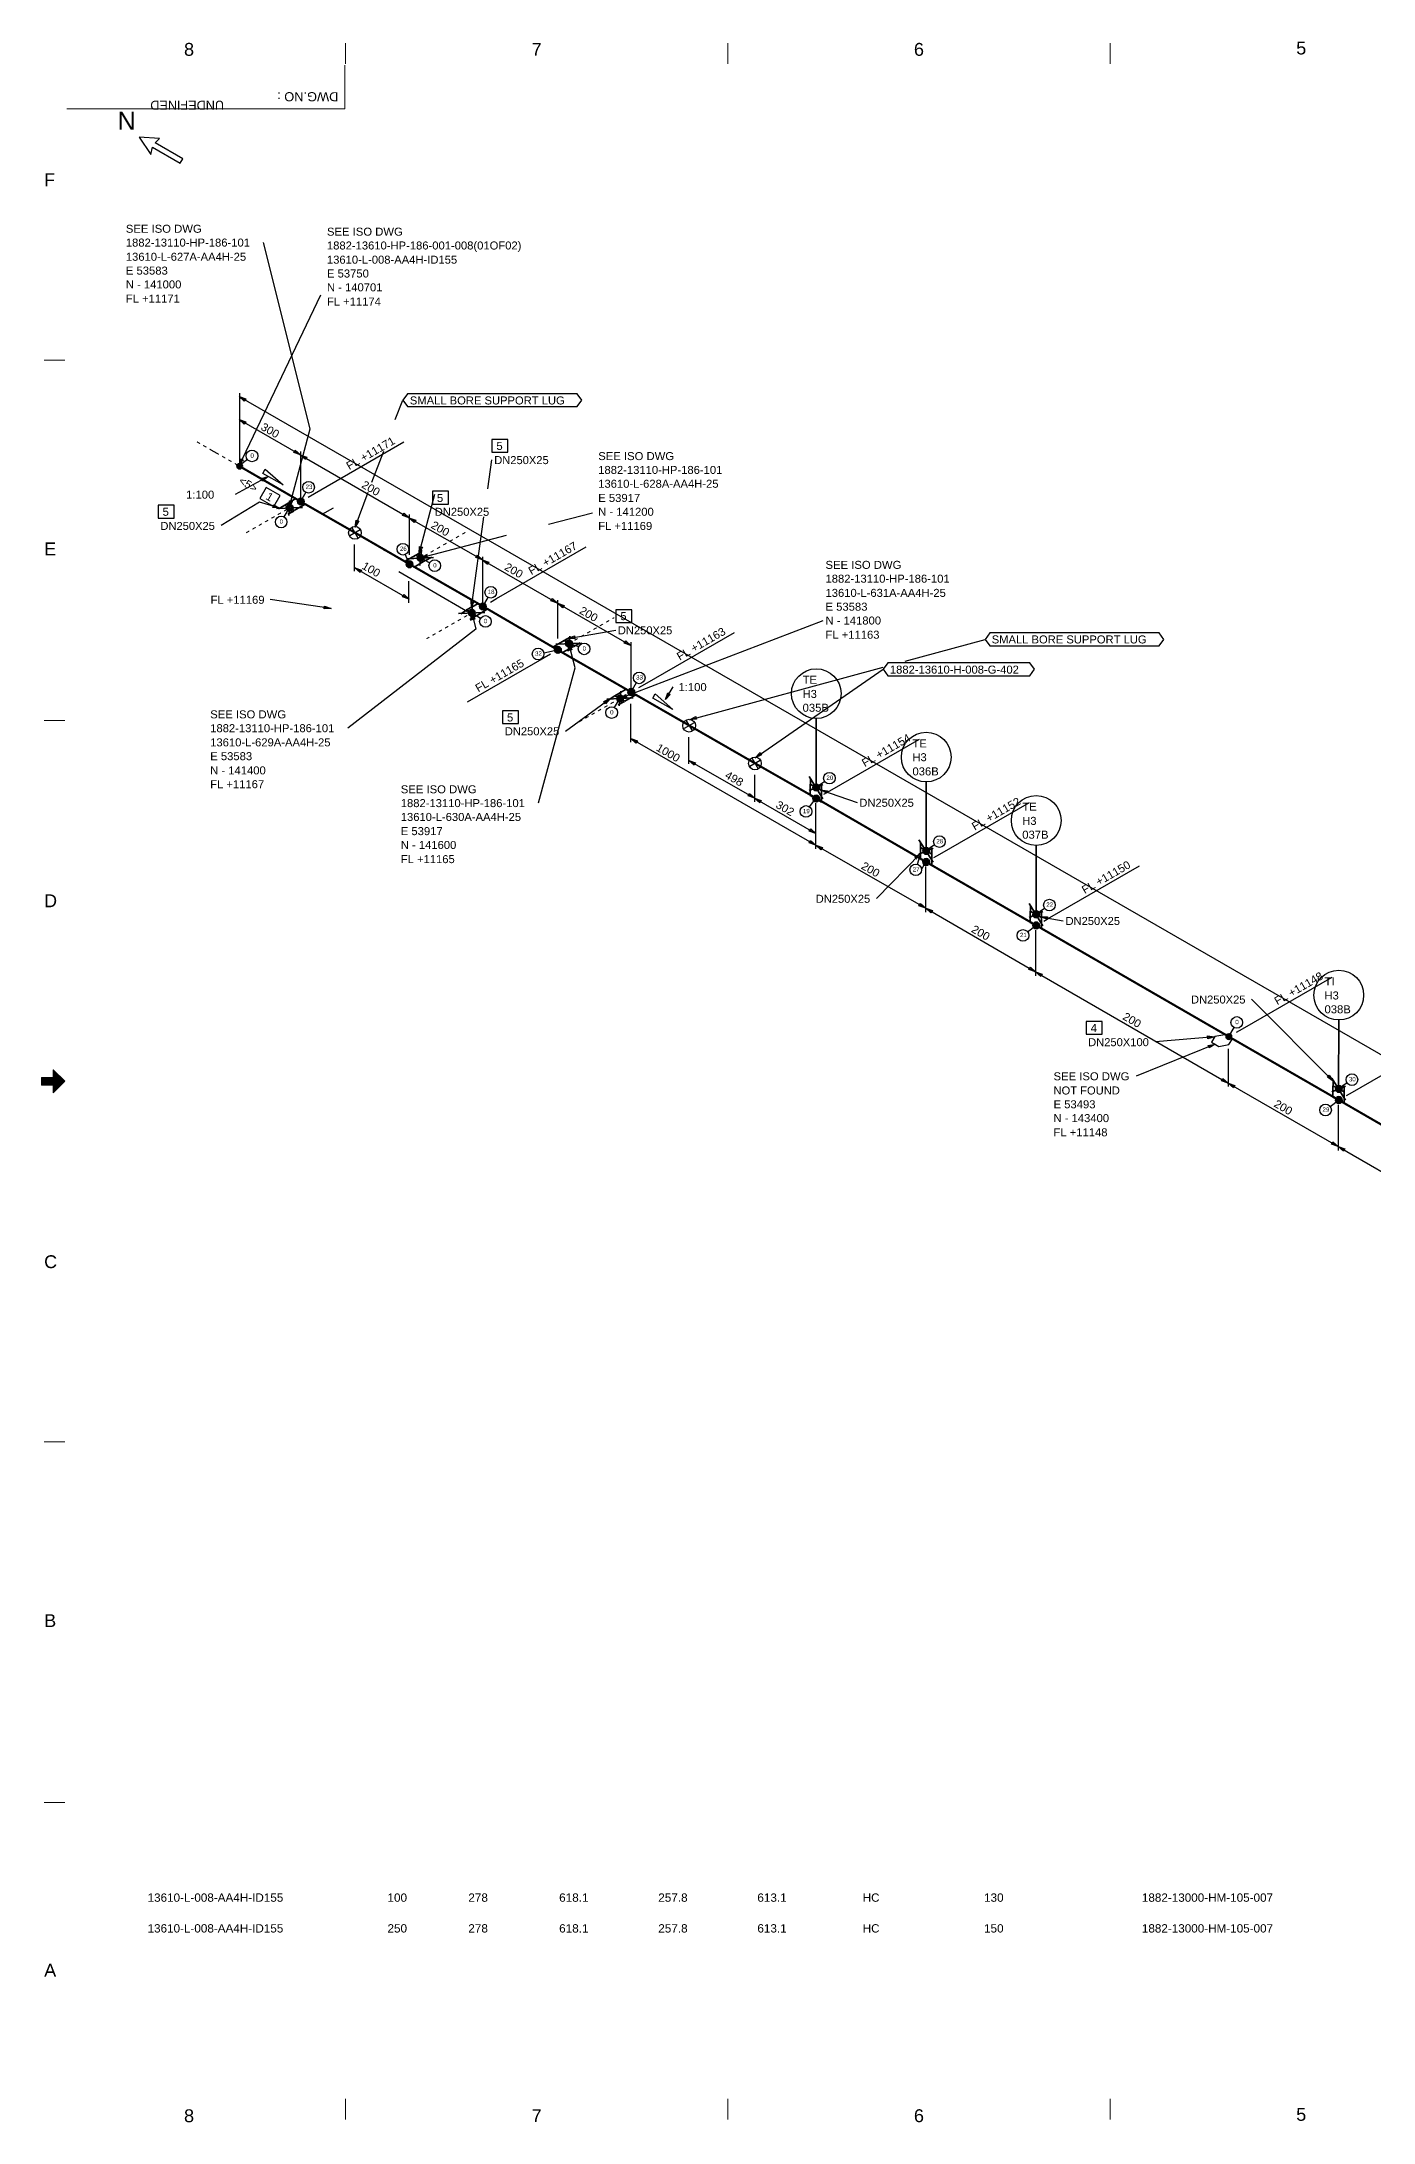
# Model space of a CAD drawing. Header units: inches. Extents: x 18 to 823, y 11 to 584.
# Drawn here: x 18 to 384, y 11 to 583 of the extents above; entities that cross this region are included whole.
import ezdxf
from ezdxf.enums import TextEntityAlignment as Align

# ---------------------------------------------------------------- set-up
doc = ezdxf.new("R2010")
doc.units = ezdxf.units.IN
doc.header["$MEASUREMENT"] = 0
for name, color, linetype in [('1882-13610-HP-186-001-008(02OF02)_MODEL-EMBED 1_DWG$0$Default', 7, 'Continuous'), ('AD1', 7, 'Continuous'), ('AD2', 7, 'Continuous'), ('BG 0 -1', 7, 'Continuous'), ('DIMLINES', 7, 'Continuous'), ('DIMTEXT', 7, 'Continuous'), ('FITTINGS', 7, 'Continuous'), ('FRAME', 7, 'Continuous'), ('ISOTEXT', 7, 'Continuous'), ('PIPE', 7, 'Continuous'), ('WELDS', 7, 'Continuous')]:
    doc.layers.add(name, color=color, linetype=linetype)
doc.styles.add('1882-13610-HP-186-001-008(02OF02)_MODEL-EMBED 1_DWG$0$Arial', font='arial.ttf')
doc.styles.add('Arial', font='arial.ttf')

msp = doc.modelspace()

# ---------------------------------------------------------------- linework, layer by layer
at = {"layer": 'A1', "color": 7, "linetype": 'Continuous', "lineweight": 30}
msp.add_line((97.8, 427.4), (81, 429.88), dxfattribs=at)
at = {"layer": 'AD1', "color": 7, "linetype": 'Continuous', "lineweight": 30}
for p, q in [((72.44, 485.72), (74.28, 485.08)), ((73.88, 484.44), (72.44, 485.72)), ((72.44, 479.32), (74.28, 478.68)), ((73.88, 478.04), (72.44, 479.32)), ((89.24, 469.64), (91.08, 469)), ((90.68, 468.36), (89.24, 469.64)), ((119.16, 452.36), (121, 451.72)), ((120.6, 451.08), (119.16, 452.36)), ((139.32, 440.76), (141.16, 440.12)), ((140.76, 439.48), (139.32, 440.76)), ((104.28, 438.6), (106.12, 437.96)), ((105.72, 437.32), (104.28, 438.6)), ((159.96, 428.84), (161.8, 428.2)), ((161.4, 427.56), (159.96, 428.84)), ((180.12, 391.64), (181.96, 391)), ((181.56, 390.36), (180.12, 391.64)), ((196.12, 385.64), (197.96, 385)), ((197.56, 384.36), (196.12, 385.64)), ((214.2, 375.24), (216.04, 374.6)), ((215.64, 373.96), (214.2, 375.24)), ((231, 362.36), (232.84, 361.72)), ((232.44, 361.08), (231, 362.36)), ((261.24, 345), (263.08, 344.36)), ((262.68, 343.72), (261.24, 345)), ((291.48, 327.48), (293.32, 326.84)), ((292.92, 326.2), (291.48, 327.48)), ((344.44, 296.92), (346.28, 296.28)), ((345.88, 295.64), (344.44, 296.92)), ((374.68, 279.48), (376.52, 278.84)), ((376.12, 278.2), (374.68, 279.48))]:
    msp.add_line(p, q, dxfattribs=at)
at = {"layer": 'AD2', "color": 7, "linetype": 'Continuous', "lineweight": 30}
for p, q in [((89.32, 469.64), (87.48, 470.28)), ((87.88, 470.92), (89.32, 469.64)), ((119.24, 452.36), (117.4, 453)), ((117.8, 453.64), (119.24, 452.36)), ((139.4, 440.76), (137.56, 441.4)), ((137.96, 442.04), (139.4, 440.76)), ((119.24, 429.96), (117.4, 430.6)), ((117.8, 431.24), (119.24, 429.96)), ((160.04, 428.84), (158.2, 429.48)), ((158.6, 430.12), (160.04, 428.84)), ((180.2, 417.24), (178.36, 417.88)), ((178.76, 418.52), (180.2, 417.24)), ((214.28, 375.24), (212.44, 375.88)), ((212.84, 376.52), (214.28, 375.24)), ((231.08, 365.56), (229.24, 366.2)), ((229.64, 366.84), (231.08, 365.56)), ((231, 362.36), (229.16, 363)), ((229.56, 363.64), (231, 362.36)), ((261.24, 345), (259.4, 345.64)), ((259.8, 346.28), (261.24, 345)), ((291.48, 327.48), (289.64, 328.12)), ((290.04, 328.76), (291.48, 327.48)), ((344.44, 296.92), (342.6, 297.56)), ((343, 298.2), (344.44, 296.92)), ((373.24, 280.76), (374.68, 279.48)), ((374.68, 279.48), (372.84, 280.12))]:
    msp.add_line(p, q, dxfattribs=at)
at = {"layer": 'BG 0 -1', "color": 7, "linetype": 'Continuous', "lineweight": 9}
for p, q in [((101.7, 577.17), (101.7, 582.83)), ((206.83, 577.17), (206.83, 582.83)), ((311.95, 577.17), (311.95, 582.83)), ((101.53, 564.78), (101.53, 576.75)), ((101.53, 564.78), (25.11, 564.78)), ((24.49, 495.71), (18.83, 495.71)), ((24.49, 396.57), (18.83, 396.57)), ((18.14, 296.95), (19.67, 298.49)), ((18.14, 296.83), (19.8, 298.49)), ((18.14, 296.7), (19.92, 298.49)), ((18.14, 296.58), (20.05, 298.49)), ((18.14, 296.45), (20.17, 298.49)), ((18.14, 298.49), (18.14, 296.37)), ((18.14, 298.45), (18.17, 298.49)), ((18.14, 298.33), (18.3, 298.49)), ((18.14, 298.2), (18.42, 298.49)), ((18.14, 298.08), (18.55, 298.49)), ((18.14, 297.95), (18.67, 298.49)), ((18.14, 297.83), (18.8, 298.49)), ((18.14, 297.7), (18.92, 298.49)), ((18.14, 297.58), (19.05, 298.49)), ((18.14, 297.45), (19.17, 298.49)), ((18.14, 297.33), (19.3, 298.49)), ((18.14, 297.2), (19.42, 298.49)), ((18.14, 297.08), (19.55, 298.49)), ((21.32, 298.49), (18.14, 298.49)), ((18.17, 296.37), (20.3, 298.49)), ((18.3, 296.37), (20.42, 298.49)), ((18.42, 296.37), (20.55, 298.49)), ((18.55, 296.37), (20.67, 298.49)), ((18.67, 296.37), (20.8, 298.49)), ((18.8, 296.37), (20.92, 298.49)), ((18.93, 296.37), (21.05, 298.49)), ((19.05, 296.37), (21.17, 298.49)), ((19.18, 296.37), (21.3, 298.49)), ((19.3, 296.37), (22.43, 299.5)), ((19.43, 296.37), (22.49, 299.43)), ((19.55, 296.37), (22.56, 299.37)), ((19.68, 296.37), (22.62, 299.31)), ((19.8, 296.37), (22.68, 299.25)), ((19.93, 296.37), (22.74, 299.18)), ((20.05, 296.37), (22.81, 299.12)), ((20.18, 296.37), (22.87, 299.06)), ((20.3, 296.37), (22.93, 299)), ((20.43, 296.37), (22.99, 298.93)), ((20.55, 296.37), (23.06, 298.87)), ((20.68, 296.37), (23.12, 298.81)), ((20.8, 296.37), (23.18, 298.75)), ((20.93, 296.37), (23.24, 298.68)), ((21.05, 296.37), (23.31, 298.62)), ((21.18, 296.37), (23.37, 298.56)), ((21.3, 296.37), (23.43, 298.5)), ((21.32, 300.61), (24.5, 297.43)), ((21.32, 298.49), (21.32, 300.61)), ((21.32, 300.51), (21.37, 300.56)), ((21.32, 300.39), (21.43, 300.5)), ((21.32, 300.26), (21.49, 300.43)), ((21.32, 300.14), (21.56, 300.37)), ((21.32, 300.01), (21.62, 300.31)), ((21.32, 299.89), (21.68, 300.25)), ((21.32, 299.76), (21.74, 300.18)), ((21.32, 299.63), (21.81, 300.12)), ((21.32, 299.51), (21.87, 300.06)), ((21.32, 299.38), (21.93, 300)), ((21.32, 299.26), (21.99, 299.93)), ((21.32, 299.13), (22.06, 299.87)), ((21.32, 299.01), (22.12, 299.81)), ((21.32, 298.88), (22.18, 299.75)), ((21.32, 298.76), (22.24, 299.68)), ((21.32, 298.63), (22.31, 299.62)), ((21.32, 298.51), (22.37, 299.56)), ((21.32, 296.26), (23.49, 298.43)), ((21.32, 296.13), (23.56, 298.37)), ((21.32, 296.01), (23.62, 298.31)), ((21.32, 295.88), (23.68, 298.25)), ((21.32, 295.76), (23.74, 298.18)), ((21.32, 295.63), (23.81, 298.12)), ((21.32, 295.51), (23.87, 298.06)), ((21.32, 295.38), (23.93, 298)), ((21.32, 295.26), (23.99, 297.93)), ((21.32, 295.13), (24.06, 297.87)), ((21.32, 295.01), (24.12, 297.81)), ((21.32, 294.88), (24.18, 297.75)), ((21.32, 294.76), (24.24, 297.68)), ((21.32, 294.63), (24.31, 297.62)), ((21.32, 294.51), (24.37, 297.56)), ((21.32, 294.38), (24.43, 297.5)), ((21.32, 296.37), (18.14, 296.37)), ((21.32, 294.26), (24.49, 297.43)), ((24.5, 297.43), (21.32, 294.24)), ((21.32, 294.24), (21.32, 296.37)), ((24.49, 198.28), (18.83, 198.28)), ((24.49, 99.14), (18.83, 99.14)), ((101.7, 17.68), (101.7, 12.02)), ((206.83, 17.68), (206.83, 12.02)), ((311.95, 17.68), (311.95, 12.02))]:
    msp.add_line(p, q, dxfattribs=at)
at = {"layer": 'DIM', "color": 7, "linetype": 'Continuous', "lineweight": 30}
for p, q in [((93.16, 459), (117.78, 473.2)), ((143.24, 430.12), (167.86, 444.32)), ((184.04, 406.6), (208.66, 420.8)), ((156.36, 413.88), (135.17, 401.66)), ((234.92, 377.32), (259.54, 391.52)), ((265.16, 359.88), (289.78, 374.08)), ((295.4, 342.44), (320.02, 356.64)), ((348.36, 311.88), (372.98, 326.08)), ((378.6, 294.44), (403.22, 308.64))]:
    msp.add_line(p, q, dxfattribs=at)
at = {"layer": 'DIMLINES', "color": 7, "linetype": 'Continuous', "lineweight": 30}
for p, q in [((72.52, 486.6), (72.52, 467.64)), ((74.28, 485.08), (73.88, 484.44)), ((74.28, 478.68), (73.88, 478.04)), ((64.68, 471), (66.28, 470.12)), ((87.48, 470.28), (87.88, 470.92)), ((89.32, 470.52), (89.32, 457.96)), ((91.08, 469), (90.68, 468.36)), ((91.48, 458.04), (93.16, 459)), ((95.32, 453.32), (98.44, 455.08)), ((117.4, 453), (117.8, 453.64)), ((119.24, 453.24), (119.24, 442.12)), ((121, 451.72), (120.6, 451.08)), ((104.2, 437.64), (104.2, 445)), ((113.88, 442.6), (112.28, 443.48)), ((137.56, 441.4), (137.96, 442.04)), ((139.4, 441.64), (139.4, 429.08)), ((106.12, 437.96), (105.72, 437.32)), ((116.36, 437.56), (135.24, 426.6)), ((119.16, 429), (119.16, 434.92)), ((141.16, 440.12), (140.76, 439.48)), ((117.4, 430.6), (117.8, 431.24)), ((141.56, 429.16), (143.24, 430.12)), ((158.2, 429.48), (158.6, 430.12)), ((160.04, 429.72), (160.04, 419.16)), ((161.8, 428.2), (161.4, 427.56)), ((178.36, 417.88), (178.76, 418.52)), ((180.2, 418.12), (180.2, 405.56)), ((158.04, 414.84), (156.36, 413.88)), ((182.36, 405.64), (184.04, 406.6)), ((180.12, 390.68), (180.12, 401.24)), ((181.96, 391), (181.56, 390.36)), ((196.12, 384.68), (196.12, 392.04)), ((197.96, 385), (197.56, 384.36)), ((214.28, 374.28), (214.28, 381.64)), ((212.44, 375.88), (212.84, 376.52)), ((216.04, 374.6), (215.64, 373.96)), ((231.08, 361.32), (231.08, 373.88)), ((233.24, 376.36), (234.92, 377.32)), ((229.24, 366.2), (229.64, 366.84)), ((229.16, 363), (229.56, 363.64)), ((232.84, 361.72), (232.44, 361.08)), ((261.32, 343.88), (261.32, 356.44)), ((263.48, 358.92), (265.16, 359.88)), ((259.4, 345.64), (259.8, 346.28)), ((263.08, 344.36), (262.68, 343.72)), ((291.56, 326.44), (291.56, 339)), ((293.72, 341.48), (295.4, 342.44)), ((289.64, 328.12), (290.04, 328.76)), ((293.32, 326.84), (292.92, 326.2)), ((346.68, 310.92), (348.36, 311.88)), ((344.52, 295.96), (344.52, 306.36)), ((350.12, 306.44), (351.72, 305.56)), ((342.6, 297.56), (343, 298.2)), ((346.28, 296.28), (345.88, 295.64)), ((376.92, 293.48), (378.6, 294.44)), ((374.76, 278.44), (374.76, 291)), ((374.76, 278.36), (374.76, 290.92)), ((372.84, 280.12), (373.24, 280.76)), ((376.52, 278.84), (376.12, 278.2))]:
    msp.add_line(p, q, dxfattribs=at)
at = {"layer": 'DL', "color": 7, "linetype": 'Continuous', "lineweight": 30}
for p, q in [((72.44, 485.72), (523.88, 225.56)), ((72.44, 479.32), (89.32, 469.64)), ((89.24, 469.64), (119.24, 452.36)), ((119.16, 452.36), (139.4, 440.76)), ((139.32, 440.76), (160.04, 428.84)), ((104.28, 438.6), (119.24, 429.96)), ((159.96, 428.84), (180.2, 417.24)), ((180.12, 391.64), (231, 362.36)), ((196.12, 385.64), (214.28, 375.24)), ((214.2, 375.24), (231.08, 365.56)), ((231, 362.36), (261.24, 345)), ((261.24, 345), (291.48, 327.48)), ((291.48, 327.48), (344.44, 296.92)), ((344.44, 296.92), (374.68, 279.48)), ((374.68, 279.48), (404.76, 262.12))]:
    msp.add_line(p, q, dxfattribs=at)
at = {"layer": 'FITTINGS', "color": 2, "linetype": 'Continuous', "lineweight": 35}
for p, q in [((85, 455.8), (83.3, 454.8)), ((88, 457.6), (85, 455.8)), ((85, 455.8), (87.6, 454.3)), ((87.5, 454.2), (85.8, 453.3)), ((87.6, 454.3), (90.6, 456.1)), ((89.4, 456.8), (88, 457.6)), ((90.6, 456.1), (89.4, 456.8)), ((117.9, 440.3), (121, 442.1)), ((123.6, 440.6), (120.6, 438.8)), ((121, 442.1), (122.7, 443)), ((121, 442.1), (123.6, 440.6)), ((123.7, 440.6), (125.4, 441.5)), ((119.3, 439.5), (117.9, 440.3)), ((120.6, 438.8), (119.3, 439.5)), ((135, 426.9), (133.4, 425.9)), ((138.1, 428.7), (135, 427)), ((135, 427), (137.7, 425.4)), ((137.6, 425.4), (135.9, 424.4)), ((137.7, 425.4), (140.7, 427.2)), ((139.4, 427.9), (138.1, 428.7)), ((140.7, 427.2), (139.4, 427.9)), ((158.7, 416.8), (161.8, 418.6)), ((161.8, 418.6), (163.5, 419.5)), ((161.8, 418.6), (164.4, 417)), ((164.5, 417), (166.2, 418)), ((160.1, 416), (158.7, 416.8)), ((161.4, 415.3), (160.1, 416)), ((164.4, 417), (161.4, 415.3)), ((175.8, 403.4), (174.2, 402.4)), ((178.9, 405.2), (175.8, 403.4)), ((175.8, 403.4), (178.5, 401.9)), ((178.4, 401.8), (176.7, 400.9)), ((178.5, 401.9), (181.5, 403.7)), ((180.2, 404.4), (178.9, 405.2)), ((181.5, 403.7), (180.2, 404.4)), ((229.5, 376), (229.5, 379.1)), ((229.5, 379.1), (232.6, 377.4)), ((229.6, 379), (229.6, 380.7)), ((232.6, 377.4), (232.6, 379)), ((231.1, 375.1), (229.5, 376)), ((232.6, 374.2), (231.1, 375.1)), ((232.6, 377.4), (232.6, 374.2)), ((259.8, 361.6), (259.8, 363.3)), ((259.8, 358.6), (259.8, 361.7)), ((259.8, 361.7), (262.9, 359.9)), ((262.9, 359.9), (262.9, 361.6)), ((261.4, 357.7), (259.8, 358.6)), ((262.9, 356.8), (261.4, 357.7)), ((262.9, 359.9), (262.9, 356.8)), ((290, 341.1), (290, 344.2)), ((290, 344.2), (293.1, 342.5)), ((290.1, 344.2), (290.1, 345.8)), ((293.1, 342.5), (293.1, 344.2)), ((291.6, 340.2), (290, 341.1)), ((293.1, 339.4), (291.6, 340.2)), ((293.1, 342.5), (293.1, 339.4)), ((373.3, 296.2), (373.3, 297.8)), ((373.2, 293.1), (373.2, 296.2)), ((373.2, 296.2), (376.3, 294.5)), ((374.8, 292.2), (373.2, 293.1)), ((376.3, 291.4), (374.8, 292.2)), ((376.3, 294.5), (376.3, 296.2)), ((376.3, 294.5), (376.3, 291.4))]:
    msp.add_line(p, q, dxfattribs=at)
at = {"layer": 'FRAME', "color": 2, "linetype": 'Continuous', "lineweight": 30}
for p, q in [((45, 557), (48.2, 552.2)), ((50.6, 556.6), (45, 557)), ((49.4, 555.4), (50.6, 556.6)), ((57, 551), (49.4, 555.4)), ((48.2, 552.2), (48.6, 554.2)), ((48.6, 554.2), (56.2, 549.8)), ((56.2, 549.8), (57, 551)), ((79, 464.52), (79.64, 465.72)), ((84.52, 461.4), (79, 464.52)), ((79.64, 465.72), (84.52, 461.4)), ((186.2, 402.76), (186.84, 403.96)), ((191.72, 399.64), (186.2, 402.76)), ((186.84, 403.96), (191.72, 399.64))]:
    msp.add_line(p, q, dxfattribs=at)
at = {"layer": 'INSTNO', "color": 7, "linetype": 'Continuous', "lineweight": 35}
for p, q in [((231.1, 378.2), (231.14, 397.16)), ((261.4, 360.7), (261.4, 379.72)), ((291.6, 343.3), (291.63, 362.28)), ((374.8, 295.3), (374.83, 314.28))]:
    msp.add_line(p, q, dxfattribs=at)
at = {"layer": 'INSTNO', "color": 4, "linetype": 'Continuous', "lineweight": 30}
for centre in [(231.16, 404), (261.4, 386.56), (291.64, 369.12), (374.84, 321.12)]:
    msp.add_circle(centre, 6.84, dxfattribs=at)
at = {"layer": 'ISOTEXT', "color": 7, "linetype": 'Continuous', "lineweight": 30}
for p, q in [((91.96, 476.84), (79.16, 528.04)), ((72.44, 466.6), (94.92, 513.64)), ((118.76, 486.44), (117.48, 484.68)), ((165.4, 486.44), (118.76, 486.44)), ((166.68, 484.68), (165.4, 486.44)), ((115.4, 479.32), (117.48, 484.68)), ((117.48, 484.68), (118.76, 482.92)), ((118.76, 482.92), (165.4, 482.92)), ((165.4, 482.92), (166.68, 484.68)), ((86.2, 455.08), (91.96, 476.84)), ((108.92, 462.12), (112.2, 470.68)), ((80.44, 463.72), (71.32, 458.76)), ((72.44, 466.6), (72.92, 468.52)), ((72.52, 466.52), (73.56, 468.44)), ((72.92, 468.52), (73.64, 468.12)), ((78.6, 463.16), (80.44, 463.72)), ((80.44, 463.72), (78.92, 462.44)), ((140.84, 460.28), (141.96, 468.28)), ((78.92, 462.44), (78.6, 463.16)), ((104.36, 449.8), (107.96, 459.4)), ((121.96, 442.52), (126.28, 458.84)), ((78.04, 456.6), (67.48, 450.2)), ((83.64, 455), (78.04, 456.6)), ((81.72, 455.16), (81.88, 455.88)), ((83.64, 455), (81.72, 455.16)), ((81.88, 455.88), (83.64, 455)), ((86.2, 455.08), (86.28, 457)), ((87.08, 456.84), (86.2, 455.08)), ((86.28, 457), (87.08, 456.84)), ((136.36, 427.64), (139.78, 452.59)), ((157.56, 450.6), (169.64, 453.72)), ((104.36, 449.8), (104.68, 451.72)), ((105.4, 451.48), (104.36, 449.8)), ((104.68, 451.72), (105.4, 451.48)), ((122.2, 441.32), (145.96, 447.56)), ((121.96, 442.52), (122.04, 444.44)), ((122.84, 444.28), (121.96, 442.52)), ((122.04, 444.44), (122.84, 444.28)), ((122.2, 441.32), (123.96, 442.2)), ((124.12, 441.4), (122.2, 441.32)), ((123.96, 442.2), (124.12, 441.4)), ((136.36, 427.64), (136.28, 429.56)), ((136.28, 429.56), (137, 429.48)), ((137, 429.48), (136.36, 427.64)), ((95.88, 427.32), (95.96, 428.04)), ((97.8, 427.4), (95.88, 427.32)), ((95.96, 428.04), (97.8, 427.4)), ((136.44, 426.2), (137.56, 421.72)), ((136.44, 426.2), (137.24, 424.44)), ((136.52, 424.28), (136.44, 426.2)), ((137.24, 424.44), (136.52, 424.28)), ((177.08, 402.68), (233.08, 424.12)), ((137.56, 421.72), (102.36, 394.52)), ((162.84, 419.16), (176.01, 421.48)), ((162.84, 419.16), (164.68, 419.88)), ((164.76, 419.08), (162.84, 419.16)), ((163.16, 417.8), (163.96, 416.04)), ((163.24, 415.88), (163.16, 417.8)), ((164.84, 411.08), (163.16, 417.8)), ((164.68, 419.88), (164.76, 419.08)), ((255.56, 412.92), (277.56, 418.92)), ((278.84, 420.68), (277.56, 418.92)), ((277.56, 418.92), (278.84, 417.16)), ((325.48, 420.68), (278.84, 420.68)), ((326.76, 418.92), (325.48, 420.68)), ((325.48, 417.16), (326.76, 418.92)), ((163.96, 416.04), (163.24, 415.88)), ((250.84, 412.44), (249.56, 410.68)), ((289.88, 412.44), (250.84, 412.44)), ((278.84, 417.16), (325.48, 417.16)), ((291.16, 410.68), (289.88, 412.44)), ((154.76, 373.96), (164.84, 411.08)), ((196.28, 396.84), (249.56, 411.24)), ((214.36, 386.36), (249.56, 410.68)), ((249.56, 410.68), (250.84, 408.92)), ((250.84, 408.92), (289.88, 408.92)), ((289.88, 408.92), (291.16, 410.68)), ((162.17, 393.67), (174.52, 402.68)), ((172.76, 401.88), (174.52, 402.68)), ((173.24, 401.24), (172.76, 401.88)), ((174.52, 402.68), (173.24, 401.24)), ((177.08, 402.68), (178.76, 403.72)), ((179, 403), (177.08, 402.68)), ((178.76, 403.72), (179, 403)), ((189.72, 402.36), (191.8, 405.88)), ((189.72, 402.36), (190.36, 404.2)), ((191, 403.8), (189.72, 402.36)), ((190.36, 404.2), (191, 403.8)), ((196.28, 396.84), (198.04, 397.72)), ((198.2, 397), (196.28, 396.84)), ((198.04, 397.72), (198.2, 397)), ((214.36, 386.36), (215.72, 387.8)), ((216.12, 387.16), (214.36, 386.36)), ((215.72, 387.8), (216.12, 387.16)), ((232.36, 377.56), (242.44, 374.04)), ((232.36, 377.56), (234.28, 377.32)), ((234.04, 376.6), (232.36, 377.56)), ((234.28, 377.32), (234.04, 376.6)), ((247.72, 347.64), (259.88, 360.12)), ((258.28, 359), (259.88, 360.12)), ((258.84, 358.52), (258.28, 359)), ((260.12, 355.64), (261.32, 357.72)), ((292.84, 342.68), (299.08, 341.56)), ((292.84, 342.68), (294.76, 342.68)), ((294.68, 341.96), (292.84, 342.68)), ((294.76, 342.68), (294.68, 341.96)), ((373.32, 297.48), (350.84, 319.96)), ((340.68, 309.64), (324.47, 308.28)), ((338.84, 309.08), (338.76, 309.88)), ((338.76, 309.88), (340.68, 309.64)), ((340.68, 309.64), (338.84, 309.08)), ((340.84, 307.64), (319.08, 298.84)), ((338.92, 307.24), (340.84, 307.64)), ((339.24, 306.6), (338.92, 307.24)), ((340.84, 307.64), (339.24, 306.6)), ((371.72, 298.6), (372.2, 299.08)), ((373.32, 297.48), (371.72, 298.6)), ((372.2, 299.08), (373.32, 297.48))]:
    msp.add_line(p, q, dxfattribs=at)
at = {"layer": 'ITEMPOS', "color": 7, "linetype": 'Continuous', "lineweight": 30}
for p, q in [((146.36, 473.88), (141.96, 473.88)), ((141.96, 473.88), (141.96, 470.36)), ((141.96, 470.36), (146.36, 470.36)), ((146.36, 470.36), (146.36, 473.88)), ((130.02, 459.63), (125.62, 459.63)), ((125.62, 459.63), (125.62, 456.11)), ((130.02, 456.11), (130.02, 459.63)), ((54.6, 455.8), (50.2, 455.8)), ((50.2, 455.8), (50.2, 452.28)), ((50.2, 452.28), (54.6, 452.28)), ((54.6, 452.28), (54.6, 455.8)), ((125.62, 456.11), (130.02, 456.11)), ((180.41, 427.08), (176.01, 427.08)), ((176.01, 427.08), (176.01, 423.56)), ((176.01, 423.56), (180.41, 423.56)), ((180.41, 423.56), (180.41, 427.08)), ((149.29, 399.27), (144.89, 399.27)), ((144.89, 399.27), (144.89, 395.75)), ((144.89, 395.75), (149.29, 395.75)), ((149.29, 395.75), (149.29, 399.27)), ((309.75, 313.88), (305.35, 313.88)), ((305.35, 313.88), (305.35, 310.36)), ((305.35, 310.36), (309.75, 310.36)), ((309.75, 310.36), (309.75, 313.88))]:
    msp.add_line(p, q, dxfattribs=at)
at = {"layer": 'ITNO', "color": 7, "linetype": 'Continuous', "lineweight": 30}
for p, q in [((79.93, 460.69), (78.17, 457.64)), ((78.17, 457.64), (81.98, 455.44)), ((83.74, 458.49), (79.93, 460.69)), ((81.98, 455.44), (83.74, 458.49))]:
    msp.add_line(p, q, dxfattribs=at)
at = {"layer": 'PIPE', "color": 2, "const_width": 0.3}
for points in [[(61.7, 472.74), (60.84, 473.24)], [(63.44, 471.75), (62.57, 472.24)], [(65.17, 470.75), (64.31, 471.25)], [(66.91, 469.76), (66.04, 470.25)], [(68.65, 468.76), (67.78, 469.26)], [(70.38, 467.77), (69.51, 468.27)], [(72.12, 466.78), (71.25, 467.27)], [(82.2, 452.69), (81.33, 452.2)], [(83.93, 453.69), (83.06, 453.19)], [(85.67, 454.68), (84.8, 454.18)], [(75.25, 448.72), (74.39, 448.22)], [(76.99, 449.71), (76.12, 449.21)], [(78.72, 450.7), (77.86, 450.21)], [(80.46, 451.7), (79.59, 451.2)], [(130.33, 445.84), (131.19, 446.33)], [(132.06, 446.83), (132.93, 447.33)], [(133.8, 447.83), (134.66, 448.32)], [(122.4, 441.3), (122.52, 441.37)], [(123.38, 441.86), (124.25, 442.36)], [(125.12, 442.86), (125.99, 443.35)], [(126.86, 443.85), (127.72, 444.35)], [(128.59, 444.85), (129.46, 445.34)], [(131.69, 423.51), (130.83, 423.01)], [(133.43, 424.5), (132.56, 424)], [(135.17, 425.49), (134.3, 425)], [(136.4, 426.2), (136.03, 425.99)], [(173.36, 423.62), (174.23, 424.12)], [(175.1, 424.61), (175.6, 424.9)], [(124.75, 419.53), (124, 419.1)], [(126.49, 420.52), (125.62, 420.03)], [(128.22, 421.52), (127.36, 421.02)], [(129.96, 422.51), (129.09, 422.01)], [(163.2, 417.8), (163.82, 418.15)], [(164.69, 418.65), (165.55, 419.15)], [(166.42, 419.64), (167.29, 420.14)], [(168.16, 420.64), (169.02, 421.13)], [(169.89, 421.63), (170.76, 422.13)], [(171.63, 422.63), (172.5, 423.12)], [(173.73, 400.71), (172.86, 400.21)], [(175.46, 401.71), (174.6, 401.21)], [(177.2, 402.7), (176.33, 402.2)], [(165.05, 395.74), (164.8, 395.6)], [(166.79, 396.74), (165.92, 396.24)], [(168.52, 397.73), (167.65, 397.23)], [(170.26, 398.73), (169.39, 398.23)], [(171.99, 399.72), (171.12, 399.22)]]:
    msp.add_lwpolyline(points, dxfattribs=at)
at = {"layer": 'PIPE', "color": 5, "const_width": 0.6}
for points in [[(89.4, 456.8), (72.6, 466.5)], [(104.4, 448.2), (89.4, 456.8)], [(119.3, 439.6), (104.4, 448.2)], [(139.5, 428), (119.3, 439.6)], [(160.1, 416), (139.5, 428)], [(180.3, 404.4), (160.1, 416)], [(196.3, 395.2), (180.3, 404.4)], [(214.4, 384.8), (196.3, 395.2)], [(231.2, 375.2), (214.4, 384.8)], [(261.4, 357.7), (231.2, 375.2)], [(291.6, 340.3), (261.4, 357.7)], [(344.6, 309.7), (291.6, 340.3)], [(374.8, 292.3), (344.6, 309.7)], [(404.9, 274.9), (374.8, 292.3)]]:
    msp.add_lwpolyline(points, dxfattribs=at)
at = {"layer": 'SUPP', "color": 7}
for p, q in [((105.7, 449), (102.9, 447.4)), ((103.42, 449.71), (105.18, 446.69)), ((197.6, 396), (194.8, 394.4)), ((195.32, 396.71), (197.08, 393.69)), ((215.7, 385.6), (212.9, 384)), ((213.42, 386.31), (215.18, 383.29))]:
    msp.add_line(p, q, dxfattribs=at)
at = {"layer": 'SUPP', "color": 4}
for centre in [(104.3, 448.2), (196.2, 395.2), (214.3, 384.8)]:
    msp.add_circle(centre, 1.75, dxfattribs=at)
at = {"layer": 'WDC', "color": 7, "linetype": 'Continuous', "lineweight": 30}
for centre in [(75.99, 469.36), (91.56, 460.74), (84.01, 451.19), (117.49, 443.71), (126.24, 439.18), (141.64, 431.86), (140.19, 423.84), (167.32, 416.31), (154.66, 414.89), (182.47, 408.33), (174.89, 398.79), (234.78, 380.76), (228.33, 371.6), (265.02, 363.32), (258.52, 355.56), (295.26, 345.88), (288, 337.53), (346.8, 313.6), (378.46, 297.88), (371.2, 289.53)]:
    msp.add_circle(centre, 1.6, dxfattribs=at)
at = {"layer": 'WELDS', "color": 7, "linetype": 'Continuous', "lineweight": 35}
for p, q in [((89.9, 455.2), (82.7, 454.9)), ((86.6, 457.1), (86.1, 453)), ((118.7, 441.1), (125.9, 441.4)), ((122.1, 439.2), (122.6, 443.4)), ((140, 426.3), (132.8, 426)), ((136.6, 428.2), (136.2, 424.1)), ((159.5, 417.6), (166.7, 417.9)), ((162.9, 415.7), (163.4, 419.8)), ((180.8, 402.8), (173.6, 402.5)), ((177.4, 404.7), (177, 400.6)), ((233, 375.1), (229.2, 381.2)), ((229.2, 377.4), (233, 379)), ((263.3, 357.7), (259.4, 363.8)), ((259.4, 359.9), (263.3, 361.5)), ((293.5, 340.2), (289.7, 346.3)), ((289.7, 342.5), (293.5, 344.1)), ((376.7, 292.2), (372.9, 298.3)), ((372.9, 294.5), (376.7, 296.1))]:
    msp.add_line(p, q, dxfattribs=at)
at = {"layer": 'WELDS', "color": 7, "linetype": 'Continuous', "lineweight": 25}
for p, q in [((340.8, 309.7), (339.8, 308.2)), ((343.5, 310.2), (340.8, 309.7)), ((344.6, 309.7), (343.5, 310.2)), ((345.6, 309.1), (344.6, 309.7)), ((344.6, 307.5), (345.6, 309.1)), ((339.8, 308.2), (341.9, 307)), ((341.9, 307), (344.6, 307.5))]:
    msp.add_line(p, q, dxfattribs=at)
at = {"layer": 'WELDS', "color": 7, "linetype": 'Continuous', "lineweight": 35}
for centre, radius in [((72.6, 466.52), 0.76), ((72.6, 466.52), 0.76), ((89.4, 456.84), 0.92), ((89.4, 456.84), 0.92), ((86.36, 455.08), 0.92), ((86.36, 455.08), 0.92), ((119.32, 439.56), 0.92), ((119.32, 439.56), 0.92), ((122.36, 441.32), 0.92), ((122.36, 441.32), 0.92), ((136.44, 426.2), 0.92), ((136.44, 426.2), 0.92), ((139.48, 427.96), 0.92), ((139.48, 427.96), 0.92), ((163.16, 417.8), 0.92), ((163.16, 417.8), 0.92), ((160.12, 416.04), 0.92), ((160.12, 416.04), 0.92), ((177.24, 402.68), 0.92), ((177.24, 402.68), 0.92), ((180.28, 404.44), 0.92), ((180.28, 404.44), 0.92), ((231.16, 378.2), 0.92), ((231.16, 378.2), 0.92), ((231.16, 375.16), 0.92), ((231.16, 375.16), 0.92), ((261.4, 360.76), 0.92), ((261.4, 360.76), 0.92), ((261.4, 357.72), 0.92), ((261.4, 357.72), 0.92), ((291.64, 343.32), 0.92), ((291.64, 343.32), 0.92), ((291.64, 340.28), 0.92), ((291.64, 340.28), 0.92), ((344.6, 309.72), 0.76), ((344.6, 309.72), 0.76), ((374.84, 295.32), 0.92), ((374.84, 295.32), 0.92), ((374.84, 292.28), 0.92), ((374.84, 292.28), 0.92)]:
    msp.add_circle(centre, radius, dxfattribs=at)
at = {"layer": 'WELDS', "color": 7}
for centre, radius in [((72.6, 466.52), 0.56), ((72.6, 466.52), 0.56), ((72.6, 466.52), 0.36), ((72.6, 466.52), 0.36), ((72.6, 466.52), 0.36), ((72.6, 466.52), 0.36), ((72.6, 466.52), 0.16), ((72.6, 466.52), 0.16), ((72.6, 466.52), 0.16), ((72.6, 466.52), 0.16), ((86.36, 455.08), 0.72), ((86.36, 455.08), 0.72), ((86.36, 455.08), 0.52), ((86.36, 455.08), 0.52), ((86.36, 455.08), 0.52), ((86.36, 455.08), 0.52), ((86.36, 455.08), 0.32), ((86.36, 455.08), 0.32), ((86.36, 455.08), 0.32), ((86.36, 455.08), 0.32), ((86.36, 455.08), 0.32), ((86.36, 455.08), 0.32), ((86.36, 455.08), 0.32), ((86.36, 455.08), 0.32), ((86.36, 455.08), 0.12), ((86.36, 455.08), 0.12), ((86.36, 455.08), 0.12), ((86.36, 455.08), 0.12), ((86.36, 455.08), 0.12), ((86.36, 455.08), 0.12), ((86.36, 455.08), 0.12), ((86.36, 455.08), 0.12), ((89.4, 456.84), 0.72), ((89.4, 456.84), 0.72), ((89.4, 456.84), 0.52), ((89.4, 456.84), 0.52), ((89.4, 456.84), 0.52), ((89.4, 456.84), 0.52), ((89.4, 456.84), 0.32), ((89.4, 456.84), 0.32), ((89.4, 456.84), 0.32), ((89.4, 456.84), 0.32), ((89.4, 456.84), 0.32), ((89.4, 456.84), 0.32), ((89.4, 456.84), 0.32), ((89.4, 456.84), 0.32), ((89.4, 456.84), 0.12), ((89.4, 456.84), 0.12), ((89.4, 456.84), 0.12), ((89.4, 456.84), 0.12), ((89.4, 456.84), 0.12), ((89.4, 456.84), 0.12), ((89.4, 456.84), 0.12), ((89.4, 456.84), 0.12), ((122.36, 441.32), 0.72), ((122.36, 441.32), 0.72), ((122.36, 441.32), 0.52), ((122.36, 441.32), 0.52), ((122.36, 441.32), 0.52), ((122.36, 441.32), 0.52), ((122.36, 441.32), 0.32), ((122.36, 441.32), 0.32), ((122.36, 441.32), 0.32), ((122.36, 441.32), 0.32), ((122.36, 441.32), 0.32), ((122.36, 441.32), 0.32), ((122.36, 441.32), 0.32), ((122.36, 441.32), 0.32), ((122.36, 441.32), 0.12), ((122.36, 441.32), 0.12), ((122.36, 441.32), 0.12), ((122.36, 441.32), 0.12), ((122.36, 441.32), 0.12), ((122.36, 441.32), 0.12), ((122.36, 441.32), 0.12), ((122.36, 441.32), 0.12), ((119.32, 439.56), 0.72), ((119.32, 439.56), 0.72), ((119.32, 439.56), 0.52), ((119.32, 439.56), 0.52), ((119.32, 439.56), 0.52), ((119.32, 439.56), 0.52), ((119.32, 439.56), 0.32), ((119.32, 439.56), 0.32), ((119.32, 439.56), 0.32), ((119.32, 439.56), 0.32), ((119.32, 439.56), 0.32), ((119.32, 439.56), 0.32), ((119.32, 439.56), 0.32), ((119.32, 439.56), 0.32), ((119.32, 439.56), 0.12), ((119.32, 439.56), 0.12), ((119.32, 439.56), 0.12), ((119.32, 439.56), 0.12), ((119.32, 439.56), 0.12), ((119.32, 439.56), 0.12), ((119.32, 439.56), 0.12), ((119.32, 439.56), 0.12), ((136.44, 426.2), 0.72), ((136.44, 426.2), 0.72), ((136.44, 426.2), 0.52), ((136.44, 426.2), 0.52), ((136.44, 426.2), 0.52), ((136.44, 426.2), 0.52), ((136.44, 426.2), 0.32), ((136.44, 426.2), 0.32), ((136.44, 426.2), 0.32), ((136.44, 426.2), 0.32), ((136.44, 426.2), 0.32), ((136.44, 426.2), 0.32), ((136.44, 426.2), 0.32), ((136.44, 426.2), 0.32), ((136.44, 426.2), 0.12), ((136.44, 426.2), 0.12), ((136.44, 426.2), 0.12), ((136.44, 426.2), 0.12), ((136.44, 426.2), 0.12), ((136.44, 426.2), 0.12), ((136.44, 426.2), 0.12), ((136.44, 426.2), 0.12), ((139.48, 427.96), 0.72), ((139.48, 427.96), 0.72), ((139.48, 427.96), 0.52), ((139.48, 427.96), 0.52), ((139.48, 427.96), 0.52), ((139.48, 427.96), 0.52), ((139.48, 427.96), 0.32), ((139.48, 427.96), 0.32), ((139.48, 427.96), 0.32), ((139.48, 427.96), 0.32), ((139.48, 427.96), 0.32), ((139.48, 427.96), 0.32), ((139.48, 427.96), 0.32), ((139.48, 427.96), 0.32), ((139.48, 427.96), 0.12), ((139.48, 427.96), 0.12), ((139.48, 427.96), 0.12), ((139.48, 427.96), 0.12), ((139.48, 427.96), 0.12), ((139.48, 427.96), 0.12), ((139.48, 427.96), 0.12), ((139.48, 427.96), 0.12), ((163.16, 417.8), 0.72), ((163.16, 417.8), 0.72), ((163.16, 417.8), 0.52), ((163.16, 417.8), 0.52), ((163.16, 417.8), 0.52), ((163.16, 417.8), 0.52), ((163.16, 417.8), 0.32), ((163.16, 417.8), 0.32), ((163.16, 417.8), 0.32), ((163.16, 417.8), 0.32), ((163.16, 417.8), 0.32), ((163.16, 417.8), 0.32), ((163.16, 417.8), 0.32), ((163.16, 417.8), 0.32), ((163.16, 417.8), 0.12), ((163.16, 417.8), 0.12), ((163.16, 417.8), 0.12), ((163.16, 417.8), 0.12), ((163.16, 417.8), 0.12), ((163.16, 417.8), 0.12), ((163.16, 417.8), 0.12), ((163.16, 417.8), 0.12), ((160.12, 416.04), 0.72), ((160.12, 416.04), 0.72), ((160.12, 416.04), 0.52), ((160.12, 416.04), 0.52), ((160.12, 416.04), 0.52), ((160.12, 416.04), 0.52), ((160.12, 416.04), 0.32), ((160.12, 416.04), 0.32), ((160.12, 416.04), 0.32), ((160.12, 416.04), 0.32), ((160.12, 416.04), 0.32), ((160.12, 416.04), 0.32), ((160.12, 416.04), 0.32), ((160.12, 416.04), 0.32), ((160.12, 416.04), 0.12), ((160.12, 416.04), 0.12), ((160.12, 416.04), 0.12), ((160.12, 416.04), 0.12), ((160.12, 416.04), 0.12), ((160.12, 416.04), 0.12), ((160.12, 416.04), 0.12), ((160.12, 416.04), 0.12), ((177.24, 402.68), 0.72), ((177.24, 402.68), 0.72), ((177.24, 402.68), 0.52), ((177.24, 402.68), 0.52), ((177.24, 402.68), 0.52), ((177.24, 402.68), 0.52), ((177.24, 402.68), 0.32), ((177.24, 402.68), 0.32), ((177.24, 402.68), 0.32), ((177.24, 402.68), 0.32), ((177.24, 402.68), 0.32), ((177.24, 402.68), 0.32), ((177.24, 402.68), 0.32), ((177.24, 402.68), 0.32), ((177.24, 402.68), 0.12), ((177.24, 402.68), 0.12), ((177.24, 402.68), 0.12), ((177.24, 402.68), 0.12), ((177.24, 402.68), 0.12), ((177.24, 402.68), 0.12), ((177.24, 402.68), 0.12), ((177.24, 402.68), 0.12), ((180.28, 404.44), 0.72), ((180.28, 404.44), 0.72), ((180.28, 404.44), 0.52), ((180.28, 404.44), 0.52), ((180.28, 404.44), 0.52), ((180.28, 404.44), 0.52), ((180.28, 404.44), 0.32), ((180.28, 404.44), 0.32), ((180.28, 404.44), 0.32), ((180.28, 404.44), 0.32), ((180.28, 404.44), 0.32), ((180.28, 404.44), 0.32), ((180.28, 404.44), 0.32), ((180.28, 404.44), 0.32), ((180.28, 404.44), 0.12), ((180.28, 404.44), 0.12), ((180.28, 404.44), 0.12), ((180.28, 404.44), 0.12), ((180.28, 404.44), 0.12), ((180.28, 404.44), 0.12), ((180.28, 404.44), 0.12), ((180.28, 404.44), 0.12), ((231.16, 378.2), 0.72), ((231.16, 378.2), 0.72), ((231.16, 378.2), 0.52), ((231.16, 378.2), 0.52), ((231.16, 378.2), 0.52), ((231.16, 378.2), 0.52), ((231.16, 378.2), 0.32), ((231.16, 378.2), 0.32), ((231.16, 378.2), 0.32), ((231.16, 378.2), 0.32), ((231.16, 378.2), 0.32), ((231.16, 378.2), 0.32), ((231.16, 378.2), 0.32), ((231.16, 378.2), 0.32), ((231.16, 378.2), 0.12), ((231.16, 378.2), 0.12), ((231.16, 378.2), 0.12), ((231.16, 378.2), 0.12), ((231.16, 378.2), 0.12), ((231.16, 378.2), 0.12), ((231.16, 378.2), 0.12), ((231.16, 378.2), 0.12), ((231.16, 375.16), 0.72), ((231.16, 375.16), 0.72), ((231.16, 375.16), 0.52), ((231.16, 375.16), 0.52), ((231.16, 375.16), 0.52), ((231.16, 375.16), 0.52), ((231.16, 375.16), 0.32), ((231.16, 375.16), 0.32), ((231.16, 375.16), 0.32), ((231.16, 375.16), 0.32), ((231.16, 375.16), 0.32), ((231.16, 375.16), 0.32), ((231.16, 375.16), 0.32), ((231.16, 375.16), 0.32), ((231.16, 375.16), 0.12), ((231.16, 375.16), 0.12), ((231.16, 375.16), 0.12), ((231.16, 375.16), 0.12), ((231.16, 375.16), 0.12), ((231.16, 375.16), 0.12), ((231.16, 375.16), 0.12), ((231.16, 375.16), 0.12), ((261.4, 360.76), 0.72), ((261.4, 360.76), 0.72), ((261.4, 360.76), 0.52), ((261.4, 360.76), 0.52), ((261.4, 360.76), 0.52), ((261.4, 360.76), 0.52), ((261.4, 360.76), 0.32), ((261.4, 360.76), 0.32), ((261.4, 360.76), 0.32), ((261.4, 360.76), 0.32), ((261.4, 360.76), 0.32), ((261.4, 360.76), 0.32), ((261.4, 360.76), 0.32), ((261.4, 360.76), 0.32), ((261.4, 360.76), 0.12), ((261.4, 360.76), 0.12), ((261.4, 360.76), 0.12), ((261.4, 360.76), 0.12), ((261.4, 360.76), 0.12), ((261.4, 360.76), 0.12), ((261.4, 360.76), 0.12), ((261.4, 360.76), 0.12), ((261.4, 357.72), 0.72), ((261.4, 357.72), 0.72), ((261.4, 357.72), 0.52), ((261.4, 357.72), 0.52), ((261.4, 357.72), 0.52), ((261.4, 357.72), 0.52), ((261.4, 357.72), 0.32), ((261.4, 357.72), 0.32), ((261.4, 357.72), 0.32), ((261.4, 357.72), 0.32), ((261.4, 357.72), 0.32), ((261.4, 357.72), 0.32), ((261.4, 357.72), 0.32), ((261.4, 357.72), 0.32), ((261.4, 357.72), 0.12), ((261.4, 357.72), 0.12), ((261.4, 357.72), 0.12), ((261.4, 357.72), 0.12), ((261.4, 357.72), 0.12), ((261.4, 357.72), 0.12), ((261.4, 357.72), 0.12), ((261.4, 357.72), 0.12), ((291.64, 343.32), 0.72), ((291.64, 343.32), 0.72), ((291.64, 343.32), 0.52), ((291.64, 343.32), 0.52), ((291.64, 343.32), 0.52), ((291.64, 343.32), 0.52), ((291.64, 343.32), 0.32), ((291.64, 343.32), 0.32), ((291.64, 343.32), 0.32), ((291.64, 343.32), 0.32), ((291.64, 343.32), 0.32), ((291.64, 343.32), 0.32), ((291.64, 343.32), 0.32), ((291.64, 343.32), 0.32), ((291.64, 343.32), 0.12), ((291.64, 343.32), 0.12), ((291.64, 343.32), 0.12), ((291.64, 343.32), 0.12), ((291.64, 343.32), 0.12), ((291.64, 343.32), 0.12), ((291.64, 343.32), 0.12), ((291.64, 343.32), 0.12), ((291.64, 340.28), 0.72), ((291.64, 340.28), 0.72), ((291.64, 340.28), 0.52), ((291.64, 340.28), 0.52), ((291.64, 340.28), 0.52), ((291.64, 340.28), 0.52), ((291.64, 340.28), 0.32), ((291.64, 340.28), 0.32), ((291.64, 340.28), 0.32), ((291.64, 340.28), 0.32), ((291.64, 340.28), 0.32), ((291.64, 340.28), 0.32), ((291.64, 340.28), 0.32), ((291.64, 340.28), 0.32), ((291.64, 340.28), 0.12), ((291.64, 340.28), 0.12), ((291.64, 340.28), 0.12), ((291.64, 340.28), 0.12), ((291.64, 340.28), 0.12), ((291.64, 340.28), 0.12), ((291.64, 340.28), 0.12), ((291.64, 340.28), 0.12), ((344.6, 309.72), 0.56), ((344.6, 309.72), 0.56), ((344.6, 309.72), 0.36), ((344.6, 309.72), 0.36), ((344.6, 309.72), 0.36), ((344.6, 309.72), 0.36), ((344.6, 309.72), 0.16), ((344.6, 309.72), 0.16), ((344.6, 309.72), 0.16), ((344.6, 309.72), 0.16), ((374.84, 295.32), 0.72), ((374.84, 295.32), 0.72), ((374.84, 292.28), 0.72), ((374.84, 292.28), 0.72), ((374.84, 295.32), 0.52), ((374.84, 295.32), 0.52), ((374.84, 295.32), 0.52), ((374.84, 295.32), 0.52), ((374.84, 292.28), 0.52), ((374.84, 292.28), 0.52), ((374.84, 292.28), 0.52), ((374.84, 292.28), 0.52), ((374.84, 295.32), 0.32), ((374.84, 295.32), 0.32), ((374.84, 295.32), 0.32), ((374.84, 295.32), 0.32), ((374.84, 295.32), 0.32), ((374.84, 295.32), 0.32), ((374.84, 295.32), 0.32), ((374.84, 295.32), 0.32), ((374.84, 292.28), 0.32), ((374.84, 292.28), 0.32), ((374.84, 292.28), 0.32), ((374.84, 292.28), 0.32), ((374.84, 292.28), 0.32), ((374.84, 292.28), 0.32), ((374.84, 292.28), 0.32), ((374.84, 292.28), 0.32), ((374.84, 295.32), 0.12), ((374.84, 295.32), 0.12), ((374.84, 295.32), 0.12), ((374.84, 295.32), 0.12), ((374.84, 295.32), 0.12), ((374.84, 295.32), 0.12), ((374.84, 295.32), 0.12), ((374.84, 295.32), 0.12), ((374.84, 292.28), 0.12), ((374.84, 292.28), 0.12), ((374.84, 292.28), 0.12), ((374.84, 292.28), 0.12), ((374.84, 292.28), 0.12), ((374.84, 292.28), 0.12), ((374.84, 292.28), 0.12), ((374.84, 292.28), 0.12)]:
    msp.add_circle(centre, radius, dxfattribs=at)
at = {"layer": 'WL', "color": 7}
for p, q in [((74.73, 468.38), (72.44, 466.6)), ((90.77, 459.35), (89.32, 456.84)), ((84.82, 452.58), (86.28, 455.08)), ((118.11, 442.23), (119.24, 439.56)), ((124.83, 439.94), (122.28, 441.32)), ((140.85, 430.47), (139.4, 427.96)), ((138.83, 424.68), (136.36, 426.2)), ((165.82, 416.84), (163.08, 417.8)), ((156.23, 415.23), (160.04, 416.04)), ((181.66, 406.94), (180.2, 404.44)), ((175.7, 400.18), (177.16, 402.68)), ((233.47, 379.85), (231.08, 378.2)), ((229.31, 372.86), (231.08, 375.16)), ((263.71, 362.41), (261.32, 360.76)), ((258.98, 357.09), (259.88, 360.12)), ((293.95, 344.97), (291.56, 343.32)), ((289.26, 338.51), (291.56, 340.28)), ((345.99, 312.22), (344.52, 309.72)), ((372.46, 290.51), (374.76, 292.28)), ((377.15, 296.97), (374.76, 295.32))]:
    msp.add_line(p, q, dxfattribs=at)

# ---------------------------------------------------------------- texts
at = {"layer": '1882-13610-HP-186-001-008(02OF02)_MODEL-EMBED 1_DWG$0$Default', "color": 4, "style": '1882-13610-HP-186-001-008(02OF02)_MODEL-EMBED 1_DWG$0$Arial'}
for s, height, width, p in [('13610-L-008-AA4H-ID155', 2.2931, 1.002891, (47.28, 74.16)), ('100', 2.293, 1.008516, (113.24, 74.16)), ('278', 2.293, 1.008516, (135.47, 74.16)), ('618.1 ', 2.293, 1.008516, (160.45, 74.16)), ('257.8 ', 2.293, 1.008516, (187.7, 74.16)), ('613.1 ', 2.293, 1.008516, (214.95, 74.16)), ('HC', 2.293, 0.992063, (243.95, 74.16)), ('130', 2.293, 1.008516, (277.28, 74.16)), ('1882-13000-HM-105-007', 2.2931, 1.00296, (320.69, 74.16)), ('13610-L-008-AA4H-ID155', 2.2931, 1.002891, (47.28, 65.7)), ('250', 2.293, 1.008516, (113.24, 65.7)), ('618.1 ', 2.293, 1.008516, (160.45, 65.7)), ('257.8 ', 2.293, 1.008516, (187.7, 65.7)), ('613.1 ', 2.293, 1.008516, (214.95, 65.7)), ('HC', 2.293, 0.992063, (243.95, 65.7)), ('150', 2.293, 1.008516, (277.28, 65.7)), ('1882-13000-HM-105-007', 2.2931, 1.00296, (320.69, 65.7))]:
    msp.add_text(s, height=height, dxfattribs=dict(at, width=width)).set_placement(p, align=Align.TOP_LEFT)
at = {"layer": '1882-13610-HP-186-001-008(02OF02)_MODEL-EMBED 1_DWG$0$Default', "color": 7, "style": '1882-13610-HP-186-001-008(02OF02)_MODEL-EMBED 1_DWG$0$Arial', "width": 1.008516}
msp.add_text('278', height=2.293, dxfattribs=at).set_placement((135.47, 65.7), align=Align.TOP_LEFT)
at = {"layer": 'BG 0 -1', "color": 7, "style": 'Arial', "width": 1.008516}
for s, p in [('8', (58.68, 581.12)), ('7', (154.26, 581.12)), ('6', (259.39, 581.12)), ('5', (364.51, 581.46)), ('8', (58.68, 13.03)), ('7', (154.26, 13.05)), ('6', (259.39, 13.05)), ('5', (364.51, 13.39))]:
    msp.add_text(s, height=3.54, dxfattribs=at).set_placement(p, align=Align.MIDDLE)
at = {"layer": 'BG 0 -1', "color": 2, "style": 'Arial', "width": 1.010263}
msp.add_text('DWG.NO : ', height=2.5, rotation=180, dxfattribs=at).set_placement((99.75, 568.1), align=Align.MIDDLE_LEFT)
at = {"layer": 'BG 0 -1', "color": 7, "style": 'Arial'}
for s, height, width, p in [('F', 3.54, 0.993934, (18.84, 543.5)), ('E', 3.54, 1.004063, (18.84, 442.02)), ('D', 3.54, 0.992063, (18.84, 345.28)), ('C', 3.54, 0.992063, (18.84, 246.06)), ('B ', 3.537, 1.005373, (18.84, 147.39)), ('A', 3.54, 1.004063, (18.84, 51.29))]:
    msp.add_text(s, height=height, dxfattribs=dict(at, width=width)).set_placement(p)
at = {"layer": 'CP', "color": 2, "style": 'Arial', "width": 1.008516}
for s, rotation, p in [('100', 329.9918, (105.98, 438.49)), ('498', 330.2008, (205.81, 380.96))]:
    msp.add_text(s, height=2.2, rotation=rotation, dxfattribs=at).set_placement(p)
at = {"layer": 'DIMTEXT', "color": 2, "style": 'Arial', "width": 1.008516}
for s, p in [('300', (78.2, 476.7)), ('200', (105.9, 460.8)), ('200', (125, 449.7)), ('200', (145.2, 438.2)), ('200', (165.8, 426.2)), ('1000', (186.9, 388.5)), ('302', (219.8, 372.8)), ('200', (243.3, 356)), ('200', (273.6, 338.6)), ('200', (315.2, 314.6)), ('200', (356.8, 290.6))]:
    msp.add_text(s, height=2.2, rotation=330, dxfattribs=at).set_placement(p)
at = {"layer": 'ELEDIT', "color": 2, "style": 'Arial', "width": 1.004042}
for s, p in [('FL +11171', (102.72, 465.44)), ('FL +11167', (152.8, 436.56)), ('FL +11163', (193.6, 413.04)), ('FL +11165', (138.2, 404.33)), ('FL +11154', (244.48, 383.76)), ('FL +11152', (274.72, 366.32)), ('FL +11150', (304.96, 348.88)), ('FL +11148', (357.92, 318.32))]:
    msp.add_text(s, height=2.2, rotation=29.9667, dxfattribs=at).set_placement(p)
msp.add_text('FL +11169', height=2.2, dxfattribs=at).set_placement((64.6, 428.7))
at = {"layer": 'FRAME', "color": 2, "style": 'Arial', "width": 0.995787}
msp.add_text('UNDEFINED', height=2.5, rotation=180, dxfattribs=at).set_placement((68.3, 567))
at = {"layer": 'FRAME', "color": 2, "style": 'Arial', "width": 0.992063}
msp.add_text('N', height=5, dxfattribs=at).set_placement((39, 559))
at = {"layer": 'INSTNO', "color": 2, "style": 'Arial'}
for s, width, p in [('TE', 1.011406, (227.4, 406.72)), ('035B', 1.007244, (227.4, 399.02)), ('H3', 0.99922, (227.4, 402.82)), ('TE', 1.011406, (257.6, 389.22)), ('036B', 1.007244, (257.6, 381.52)), ('H3', 0.99922, (257.6, 385.42)), ('TE', 1.011406, (287.8, 371.82)), ('037B', 1.007244, (287.8, 364.12)), ('H3', 0.99922, (287.8, 367.92)), ('TI', 1.016011, (370.92, 323.82)), ('H3', 0.99922, (370.92, 319.92)), ('038B', 1.007244, (370.92, 316.12))]:
    msp.add_text(s, height=2.2, dxfattribs=dict(at, width=width)).set_placement(p)
at = {"layer": 'ISOTEXT', "color": 2, "style": 'Arial'}
for s, width, p in [('SEE ISO DWG', 1.00983, (41.3, 530.7)), ('SEE ISO DWG', 1.00983, (96.6, 529.9)), ('1882-13110-HP-186-101', 1.003951, (41.3, 526.9)), ('1882-13610-HP-186-001-008(01OF02)', 1.003206, (96.6, 526.1)), ('13610-L-627A-AA4H-25', 1.003255, (41.3, 523)), ('E 53583', 1.007719, (41.3, 519.2)), ('13610-L-008-AA4H-ID155', 1.002891, (96.6, 522.2)), ('E 53750', 1.007719, (96.6, 518.4)), ('N - 141000', 1.004313, (41.3, 515.4)), ('N - 140701', 1.004313, (96.6, 514.6)), ('FL +11171', 1.004042, (41.3, 511.5)), ('FL +11174', 1.004042, (96.6, 510.7)), ('SMALL BORE SUPPORT LUG', 1.0017, (119.4, 483.5)), ('SEE ISO DWG', 1.00983, (171.2, 468.2)), ('1882-13110-HP-186-101', 1.003951, (171.2, 464.4)), (' 1:100', 1.008516, (57, 457.6)), ('13610-L-628A-AA4H-25', 1.003255, (171.2, 460.6)), ('E 53917', 1.007719, (171.2, 456.7)), ('N - 141200', 1.004313, (171.2, 452.9)), ('FL +11169', 1.004042, (171.2, 449)), ('SEE ISO DWG', 1.00983, (233.7, 438.3)), ('1882-13110-HP-186-101', 1.003951, (233.7, 434.5)), ('13610-L-631A-AA4H-25', 1.003255, (233.7, 430.6)), ('E 53583', 1.007719, (233.7, 426.8)), ('N - 141800', 1.004313, (233.7, 423)), ('FL +11163', 1.004042, (233.7, 419.1)), ('SMALL BORE SUPPORT LUG', 1.0017, (279.4, 417.8)), (' 1:100', 1.008516, (192.4, 404.7)), ('1882-13610-H-008-G-402', 1.003095, (251.4, 409.5)), ('SEE ISO DWG', 1.00983, (64.5, 397.2)), ('1882-13110-HP-186-101', 1.003951, (64.5, 393.4)), ('13610-L-629A-AA4H-25', 1.003255, (64.5, 389.5)), ('E 53583', 1.007719, (64.5, 385.7)), ('N - 141400', 1.004313, (64.5, 381.8)), ('FL +11167', 1.004042, (64.5, 378)), ('SEE ISO DWG', 1.00983, (116.9, 376.6)), ('1882-13110-HP-186-101', 1.003951, (116.9, 372.8)), ('DN250X25', 0.996682, (243, 372.9)), ('13610-L-630A-AA4H-25', 1.003255, (116.9, 369)), ('E 53917', 1.007719, (116.9, 365.1)), ('N - 141600', 1.004313, (116.9, 361.3)), ('FL +11165', 1.004042, (116.9, 357.4)), ('DN250X25', 0.996682, (231, 346.5)), ('DN250X25', 0.996682, (299.7, 340.4)), ('DN250X25', 0.996682, (334.2, 318.8)), ('SEE ISO DWG', 1.00983, (296.4, 297.7)), ('NOT FOUND', 0.998145, (296.4, 293.8)), ('E 53493', 1.007719, (296.4, 290)), ('N - 143400', 1.004313, (296.4, 286.2)), ('FL +11148', 1.004042, (296.4, 282.3))]:
    msp.add_text(s, height=2.2, dxfattribs=dict(at, width=width)).set_placement(p)
at = {"layer": 'ITEMPOS', "color": 2, "style": 'Arial'}
for s, width, p in [('DN250X25', 0.996682, (142.6, 467.1)), ('5', 1.008516, (143.2, 471)), ('5', 1.008516, (126.84, 456.69)), ('5', 1.008516, (51.4, 452.9)), ('DN250X25', 0.996682, (126.24, 452.89)), ('DN250X25', 0.996682, (50.8, 449)), ('5', 1.008516, (177.29, 424.2)), ('DN250X25', 0.996682, (176.59, 420.3)), ('DN250X25', 0.996682, (145.51, 392.55)), ('5', 1.008516, (146.11, 396.35)), ('DN250X100', 0.99789, (305.91, 307.08)), ('4', 1.008516, (306.61, 310.98))]:
    msp.add_text(s, height=2.2, dxfattribs=dict(at, width=width)).set_placement(p)
at = {"layer": 'ITNO', "color": 2, "style": 'Arial'}
for s, width, p in [('<5>', 0.993892, (72.12, 461.88)), ('1', 1.008516, (79.56, 457.58))]:
    msp.add_text(s, height=2.2, rotation=329.9987, dxfattribs=dict(at, width=width)).set_placement(p)
at = {"layer": 'WDT', "color": 1, "style": 'Arial', "width": 1.008516}
for p in [(75.57, 468.88), (83.59, 450.71), (125.82, 438.7), (139.77, 423.36), (166.9, 415.83), (174.47, 398.31), (346.38, 313.12)]:
    msp.add_text('0', height=1.2, dxfattribs=at).set_placement(p)
at = {"layer": 'WDT', "color": 2, "style": 'Arial', "width": 1.008516}
for s, p in [('23', (90.72, 460.26)), ('26', (116.65, 443.23)), ('18', (140.8, 431.38)), ('32', (153.82, 414.41)), ('33', (181.63, 407.85)), ('20', (233.94, 380.28)), ('19', (227.49, 371.12)), ('28', (264.18, 362.84)), ('27', (257.68, 355.08)), ('22', (294.42, 345.4)), ('21', (287.16, 337.05)), ('30', (377.62, 297.4)), ('29', (370.36, 289.05))]:
    msp.add_text(s, height=1.2, dxfattribs=at).set_placement(p)

doc.saveas('drawing.dxf')
